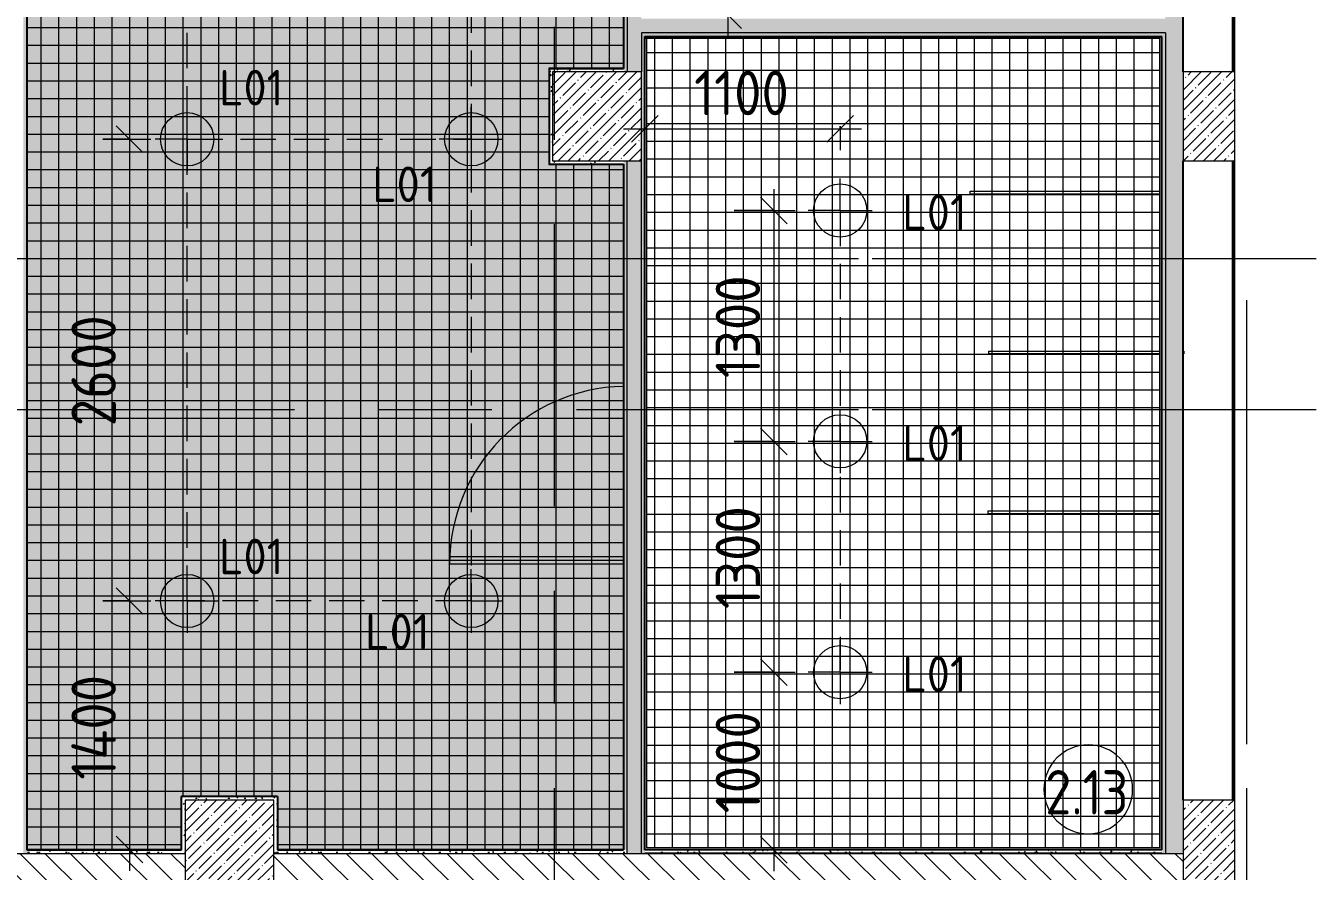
# Model space of a CAD drawing. Header units: millimetres. Extents: x 35098 to 231722, y -8553 to 29000.
# Drawn here: x 77683 to 84950, y 18700 to 23460 of the extents above; entities that cross this region are included whole.
import ezdxf

# ---------------------------------------------------------------- set-up
doc = ezdxf.new("R2010")
doc.units = ezdxf.units.MM
doc.linetypes.add('ADSK_Штрих_ш2 п1', pattern=[300, 200, -100])
doc.linetypes.add('Осевая', pattern=[3175, 635, -476.25, 1587.5, -476.25])
for name, color, linetype, lineweight in [('A-ANNO-DIMS', 7, 'Continuous', 9), ('A-ANNO-DIMS-100', 7, 'Continuous', 9), ('A-AREA-IDEN', 7, 'Continuous', 9), ('A-CLNG-PATT', 7, 'Continuous', 9), ('A-DETL-1', 7, 'ADSK_Штрих_ш2 п1', 9), ('A-DETL-GENF', 7, 'Continuous', 9), ('A-DOOR', 7, 'Continuous', 9), ('A-DOOR-1', 7, 'Continuous', 13), ('A-GENM', 7, 'Continuous', 9), ('A-WALL', 7, 'Continuous', 9), ('E-LITE-EQPM-IDEN', 7, 'Continuous', 9), ('I-WALL', 7, 'Continuous', 9), ('S-COLS', 7, 'Continuous', 9), ('Оси', 7, 'Continuous', 9), ('Оси-2', 7, 'Осевая', 9)]:
    doc.layers.add(name, color=color, linetype=linetype, lineweight=lineweight)
for name, color, linetype, lineweight, true_color in [('A-ANNO-NOTE', 1, 'Continuous', 9, 0xff0000), ('A-WALL-1', 7, 'Continuous', 25, 0x3c3c3c), ('A-WALL-3', 7, 'Continuous', 35, 0x3c3c3c), ('A-WALL-FNSH-2', 7, 'Continuous', 13, 0x3c3c3c)]:
    doc.layers.add(name, color=color, linetype=linetype, lineweight=lineweight, true_color=true_color)
doc.layers.add('A-CLNG-PATT-1', color=7, linetype='Continuous', lineweight=9, transparency=1)
doc.styles.add('GOST Common', font='GOST_Common.ttf', dxfattribs={"height": 200})
doc.styles.add('GOST Common_1', font='GOST_Common.ttf', dxfattribs={"width": 0.9, "height": 250})
doc.styles.add('ISOCPEUR', font='isocpeur.ttf', dxfattribs={"width": 0.9, "height": 250})
doc.dimstyles.new('ISO-2_5_0_9К_БОЛЬШОЙ', dxfattribs={"dimscale": 304.8, "dimtxt": 248.995294, "dimasz": 0.492126, "dimexe": 0.393701, "dimexo": 0.984252, "dimgap": 0, "dimtad": 1, "dimdec": 0, "dimrnd": 10, "dimzin": 0, "dimdsep": 46, "dimtxsty": 'ISOCPEUR', "dimblk1": 'OBLIQUE', "dimblk2": 'OBLIQUE', "dimsah": 1, "dimcen": 0.09, "dimdle": 0.393701, "dimazin": 0, "dimtfac": 1, "dimtdec": 4, "dimtix": 1, "dimtmove": 0, "dimatfit": 3, "dimfxl": 1, "dimtvp": 1, "dimtolj": 1, "dimtzin": 0, "dimarcsym": 2})
pattern_1 = [(135, (0, 0), (-75.43415, -75.43415), [106.68, -17.78, 3.556, -17.78]), (135, (0, 75.39), (-75.43415, -75.43415), []), (50, (0, 0), (127.52922, -11.15758), [13.335, -146.685]), (355, (0, 0), (-24.66966, 133.74002), [10.668, -117.348]), (100.451, (10.63, -0.93), (102.85973, 122.58178), [11.333, -124.663]), (46.184, (0, 35.56), (189.75516, -29.43036), [20.002, -220.027]), (96.636, (15.81, 33.1), (166.1822, 173.1996), [17, -186.995]), (351.184, (0, 35.56), (166.18393, 173.19757), [16.002, -176.022]), (21, (17.78, 26.67), (106.13027, -71.58603), [13.335, -146.685]), (326, (17.78, 26.67), (43.26188, 128.93175), [10.668, -117.348]), (71.451, (26.62, 20.7), (149.39198, 57.34505), [11.333, -124.663]), (37.5, (0, 0), (2.162228, 59.188357), [3.353, -112.573, 3.353, -115.773, -117.792]), (37.5, (0, 0), (2.162228, 59.188357), [-235.052, 3.353, -114.44]), (7.5, (0, 0), (46.773857, 70.126152), [3.353, -64.567, 3.353, -109.906, -44.894]), (7.5, (0, 0), (46.773857, 70.126152), [-181.178, 3.353, -41.542]), (327.5, (-39.65, 0), (94.91367, -4.010093), [3.353, -41.097, 3.353, -135.331, -184.023]), (327.5, (-39.65, 0), (94.91367, -4.010093), [-183.134, 3.353, -180.67]), (317.5, (-57.43, 0), (103.69057, 17.79882), [3.353, -54.432, 3.353, -88.748, -130.683]), (317.5, (-57.43, 0), (103.69057, 17.79882), [-149.885, 3.353, -127.33])]
pattern_2 = [(0, (0, 0), (121.92, 30.48), [10.058, -81.382, 10.058, -81.382, -487.68]), (0, (0, 0), (121.92, 30.48), [-182.88, 10.058, -172.822, 10.058, -81.382, -213.36]), (0, (0, 0), (121.92, 30.48), [-457.2, 10.058, -50.902, 10.058, -142.342]), (120, (45.72, 15.24), (-87.356454, 90.345817), [10.058, -81.382, 10.058, -81.382, -487.68]), (120, (45.72, 15.24), (-87.356454, 90.345817), [-182.88, 10.058, -172.822, 10.058, -81.382, -213.36]), (120, (45.72, 15.24), (-87.356454, 90.345817), [-457.2, 10.058, -50.902, 10.058, -142.342]), (240, (60.96, 76.2), (-34.563546, -120.825817), [10.058, -81.382, 10.058, -81.382, -487.68]), (240, (60.96, 76.2), (-34.563546, -120.825817), [-182.88, 10.058, -172.822, 10.058, -81.382, -213.36]), (240, (60.96, 76.2), (-34.563546, -120.825817), [-457.2, 10.058, -50.902, 10.058, -142.342])]

# ---------------------------------------------------------------- blocks, each defined once
blk = doc.blocks.new('BSC_Колонна _Прямоугольная - 500х500-23287078-План расстановки осветительного оборудования 2 этажа в осях 12-23')
at = {"layer": 'S-COLS'}
h = blk.add_hatch(dxfattribs=at)
h.set_pattern_fill('FP_18', color=256, style=0, pattern_type=2)
h.set_pattern_definition([(45, (-84450, -22950), (-57.02463, 57.02463), []), (45, (-84392.975, -22950), (-57.02463, 57.02463), [100.806, -20.161, 3.353, -16.808])])
h.paths.add_polyline_path([(-250, -250), (40.7, -250), (40.7, 250), (-250, 250)])
for p, q in [((40.7, 250), (-250, 250)), ((-250, 250), (-250, -250)), ((-250, -250), (40.7, -250))]:
    blk.add_line(p, q, dxfattribs=at)
blk = doc.blocks.new('110_Дверь_СКБ_1Ст_Внутренняя1 - Д-4 1100x2100h_су мгн-V25-План расстановки осветительного оборудования 2 этажа в осях 12-23')
at = {"layer": 'A-DOOR'}
blk.add_arc((-487.5, 40), 1000, 1.20665, 90, dxfattribs=at)
at = {"layer": 'A-DOOR-1'}
for p, q in [((-487.5, 1040), (-487.5, 61)), ((-447.5, 1040), (-487.5, 1040)), ((-447.5, 61), (-447.5, 1040))]:
    blk.add_line(p, q, dxfattribs=at)
blk = doc.blocks.new('131_Сантехническая перегородка - СП-2-29831410-План расстановки осветительного оборудования 2 этажа в осях 12-23')
at = {"layer": 'A-GENM'}
for p, q in [((31, 8), (1100, 8)), ((1100, 8), (1100, -8)), ((1100, -8), (31, -8))]:
    blk.add_line(p, q, dxfattribs=at)
blk = doc.blocks.new('131_Сантехническая перегородка - СП-2-16286057-План расстановки осветительного оборудования 2 этажа в осях 12-23')
at = {"layer": 'A-GENM'}
for p, q in [((0, 8), (964.7, 8)), ((0, 8), (0, -8)), ((1095.7, 8), (1100, 8)), ((1100, 8), (1100, -8)), ((964.7, -8), (0, -8)), ((1100, -8), (1095.7, -8))]:
    blk.add_line(p, q, dxfattribs=at)
blk = doc.blocks.new('131_Сантехническая перегородка - СП-2-V26-План расстановки осветительного оборудования 2 этажа в осях 12-23')
at = {"layer": 'A-GENM'}
for p, q in [((0, 8), (969.7, 8)), ((0, 8), (0, -8)), ((969.7, -8), (0, -8))]:
    blk.add_line(p, q, dxfattribs=at)
blk = doc.blocks.new('BSC_Колонна _Прямоугольная - 500х500-V38-План расстановки осветительного оборудования 2 этажа в осях 12-23')
at = {"layer": 'S-COLS'}
h = blk.add_hatch(dxfattribs=at)
h.set_pattern_fill('FP_41', color=256, style=0, pattern_type=2)
h.set_pattern_definition([(45, (-78830, -18850), (-57.02463, 57.02463), []), (45, (-78772.975, -18850), (-57.02463, 57.02463), [100.806, -20.161, 3.353, -16.808])])
h.paths.add_polyline_path([(-250, -250), (250, -250), (250, 250), (-250, 250), (-250, 14.9)])
for p, q in [((250, 250), (-250, 250)), ((-250, 250), (-250, -250)), ((250, -250), (250, 250)), ((-250, -250), (250, -250))]:
    blk.add_line(p, q, dxfattribs=at)
blk = doc.blocks.new('BSC_Колонна _Прямоугольная - 500х500-V39-План расстановки осветительного оборудования 2 этажа в осях 12-23')
at = {"layer": 'S-COLS'}
h = blk.add_hatch(dxfattribs=at)
h.set_pattern_fill('FP_42', color=256, style=0, pattern_type=2)
h.set_pattern_definition([(45, (-84450, -18850), (-57.02463, 57.02463), []), (45, (-84392.975, -18850), (-57.02463, 57.02463), [100.806, -20.161, 3.353, -16.808])])
h.paths.add_polyline_path([(-250, -250), (40.7, -250), (40.7, 250), (-250, 250), (-250, 14.9)])
for p, q in [((40.7, 250), (-250, 250)), ((-250, 250), (-250, -250)), ((-250, -250), (40.7, -250))]:
    blk.add_line(p, q, dxfattribs=at)
blk = doc.blocks.new('BSC_Колонна _Прямоугольная - 500х500-V40-План расстановки осветительного оборудования 2 этажа в осях 12-23')
at = {"layer": 'S-COLS'}
h = blk.add_hatch(dxfattribs=at)
h.set_pattern_fill('FP_43', color=256, style=0, pattern_type=2)
h.set_pattern_definition([(45, (-80900, -22950), (-57.02463, 57.02463), []), (45, (-80842.975, -22950), (-57.02463, 57.02463), [100.806, -20.161, 3.353, -16.808])])
h.paths.add_polyline_path([(-250, -250), (250, -250), (250, 250), (-250, 250), (-250, -31.6)])
for p, q in [((250, 250), (-250, 250)), ((-250, 250), (-250, -250)), ((250, -250), (250, 250)), ((-250, -250), (250, -250))]:
    blk.add_line(p, q, dxfattribs=at)
blk = doc.blocks.new('DET_L_Линия разрыва - М100-30654842-План расстановки осветительного оборудования 2 этажа в осях 12-23')
at = {"layer": 'A-DETL-GENF'}
blk.add_line((24079.7, 0), (12339.9, 0), dxfattribs=at)
blk = doc.blocks.new('DIMBLOCK44-План расстановки осветительного оборудования 2 этажа в осях 12-23')
at = {"layer": 'A-ANNO-DIMS-100'}
for p, q in [((78267.1, 25541), (78267.1, 22821)), ((78115.6, 25421), (78387.1, 25421)), ((78267.1, 25421), (78115.6, 25421)), ((78116.6, 22821), (78387.1, 22821)), ((78267.1, 22821), (78116.6, 22821))]:
    blk.add_line(p, q, dxfattribs=at)
at = {"layer": 'A-ANNO-DIMS-100', "lineweight": 20}
for p, q in [((78267.1, 25421), (78192.1, 25496)), ((78267.1, 25421), (78342.1, 25346)), ((78267.1, 22821), (78192.1, 22896)), ((78267.1, 22821), (78342.1, 22746))]:
    blk.add_line(p, q, dxfattribs=at)
at = {"layer": 'A-ANNO-DIMS-100', "color": 0, "insert": (77940.4, 23805), "char_height": 250, "width": 758.478, "attachment_point": 1, "rotation": 90, "line_spacing_factor": 1.149209, "style": 'ISOCPEUR'}
blk.add_mtext('2600', dxfattribs=at)
blk = doc.blocks.new('_Oblique')
at = {"color": 0, "linetype": 'ByBlock', "lineweight": -2}
blk.add_line((-0.5, -0.5), (0.5, 0.5), dxfattribs=at)
blk = doc.blocks.new('DIMBLOCK45-План расстановки осветительного оборудования 2 этажа в осях 12-23')
at = {"layer": 'A-ANNO-DIMS-100', "lineweight": 20}
for p, q in [((78267.1, 22821), (78192.1, 22896)), ((78267.1, 22821), (78342.1, 22746)), ((78267.1, 20221), (78192.1, 20296)), ((78267.1, 20221), (78342.1, 20146))]:
    blk.add_line(p, q, dxfattribs=at)
at = {"layer": 'A-ANNO-DIMS-100'}
for p, q in [((78116.6, 22821), (78387.1, 22821)), ((78267.1, 22821), (78116.6, 22821)), ((78267.1, 22821), (78267.1, 20221)), ((78116.6, 20221), (78387.1, 20221)), ((78267.1, 20221), (78116.6, 20221))]:
    blk.add_line(p, q, dxfattribs=at)
at = {"layer": 'A-ANNO-DIMS-100', "color": 0, "insert": (77940.4, 21205), "char_height": 250, "width": 758.478, "attachment_point": 1, "rotation": 90, "line_spacing_factor": 1.149209, "style": 'ISOCPEUR'}
blk.add_mtext('2600', dxfattribs=at)
blk = doc.blocks.new('DIMBLOCK46-План расстановки осветительного оборудования 2 этажа в осях 12-23')
at = {"layer": 'A-ANNO-DIMS-100', "lineweight": 20}
for p, q in [((78267.1, 20221), (78192.1, 20296)), ((78267.1, 20221), (78342.1, 20146)), ((78267.1, 18821), (78192.1, 18896)), ((78267.1, 18821), (78342.1, 18746))]:
    blk.add_line(p, q, dxfattribs=at)
at = {"layer": 'A-ANNO-DIMS-100'}
for p, q in [((78116.6, 20221), (78387.1, 20221)), ((78267.1, 20221), (78116.6, 20221)), ((78267.1, 20221), (78267.1, 18701)), ((78073.1, 18821), (78387.1, 18821)), ((78267.1, 18821), (78073.1, 18821))]:
    blk.add_line(p, q, dxfattribs=at)
at = {"layer": 'A-ANNO-DIMS-100', "color": 0, "insert": (77940.4, 19214.5), "char_height": 250, "width": 735.494, "attachment_point": 1, "rotation": 90, "line_spacing_factor": 1.149209, "style": 'ISOCPEUR'}
blk.add_mtext('1400', dxfattribs=at)
blk = doc.blocks.new('DIMBLOCK64-План расстановки осветительного оборудования 2 этажа в осях 12-23')
at = {"layer": 'A-ANNO-DIMS-100', "lineweight": 20}
for p, q in [((81638.2, 24420), (81563.2, 24495)), ((81638.2, 24420), (81713.2, 24345)), ((81638.2, 23520), (81563.2, 23595)), ((81638.2, 23520), (81713.2, 23445))]:
    blk.add_line(p, q, dxfattribs=at)
at = {"layer": 'A-ANNO-DIMS-100'}
for p, q in [((81372.5, 24420), (81758.2, 24420)), ((81638.2, 24420), (81372.5, 24420)), ((81638.2, 23400), (81638.2, 24420)), ((81832.1, 23520), (81518.2, 23520)), ((81638.2, 23520), (81832.1, 23520))]:
    blk.add_line(p, q, dxfattribs=at)
at = {"layer": 'A-ANNO-DIMS-100', "color": 0, "insert": (81311.6, 23733), "char_height": 250, "width": 568.858, "attachment_point": 1, "rotation": 90, "line_spacing_factor": 1.149209, "style": 'ISOCPEUR'}
blk.add_mtext('900', dxfattribs=at)
blk = doc.blocks.new('DIMBLOCK66-План расстановки осветительного оборудования 2 этажа в осях 12-23')
at = {"layer": 'A-ANNO-DIMS-100'}
for p, q in [((81170, 22686), (81170, 22999.9)), ((82269.5, 22895.4), (82269.5, 22759.9)), ((82269.5, 22879.9), (82269.5, 22895.4)), ((81050, 22879.9), (82389.5, 22879.9)), ((81170, 22879.9), (81170, 22686))]:
    blk.add_line(p, q, dxfattribs=at)
at = {"layer": 'A-ANNO-DIMS-100', "lineweight": 20}
for p, q in [((81170, 22879.9), (81245, 22954.9)), ((82269.5, 22879.9), (82344.5, 22954.9)), ((81170, 22879.9), (81095, 22804.9)), ((82269.5, 22879.9), (82194.5, 22804.9))]:
    blk.add_line(p, q, dxfattribs=at)
at = {"layer": 'A-ANNO-DIMS-100', "color": 0, "insert": (81446.8, 23206.5), "char_height": 250, "width": 655.049, "attachment_point": 1, "line_spacing_factor": 1.149209, "style": 'ISOCPEUR'}
blk.add_mtext('1100', dxfattribs=at)
blk = doc.blocks.new('DIMBLOCK67-План расстановки осветительного оборудования 2 этажа в осях 12-23')
at = {"layer": 'A-ANNO-DIMS-100'}
for p, q in [((81895.1, 22540), (81895.1, 21120)), ((81672, 22420), (82015.1, 22420)), ((81895.1, 22420), (81672, 22420)), ((81672, 21120), (82015.1, 21120)), ((81895.1, 21120), (81672, 21120))]:
    blk.add_line(p, q, dxfattribs=at)
at = {"layer": 'A-ANNO-DIMS-100', "lineweight": 20}
for p, q in [((81895.1, 22420), (81820.1, 22495)), ((81895.1, 22420), (81970.1, 22345)), ((81895.1, 21120), (81820.1, 21195)), ((81895.1, 21120), (81970.1, 21045))]:
    blk.add_line(p, q, dxfattribs=at)
at = {"layer": 'A-ANNO-DIMS-100', "color": 0, "insert": (81568.5, 21475.5), "char_height": 250, "width": 706.764, "attachment_point": 1, "rotation": 90, "line_spacing_factor": 1.149209, "style": 'ISOCPEUR'}
blk.add_mtext('1300', dxfattribs=at)
blk = doc.blocks.new('DIMBLOCK68-План расстановки осветительного оборудования 2 этажа в осях 12-23')
at = {"layer": 'A-ANNO-DIMS-100', "lineweight": 20}
for p, q in [((81895.1, 21120), (81820.1, 21195)), ((81895.1, 21120), (81970.1, 21045)), ((81895.1, 19820), (81820.1, 19895)), ((81895.1, 19820), (81970.1, 19745))]:
    blk.add_line(p, q, dxfattribs=at)
at = {"layer": 'A-ANNO-DIMS-100'}
for p, q in [((81672, 21120), (82015.1, 21120)), ((81895.1, 21120), (81672, 21120)), ((81895.1, 21120), (81895.1, 19820)), ((81672, 19820), (82015.1, 19820)), ((81895.1, 19820), (81672, 19820))]:
    blk.add_line(p, q, dxfattribs=at)
at = {"layer": 'A-ANNO-DIMS-100', "color": 0, "insert": (81568.5, 20175.5), "char_height": 250, "width": 706.764, "attachment_point": 1, "rotation": 90, "line_spacing_factor": 1.149209, "style": 'ISOCPEUR'}
blk.add_mtext('1300', dxfattribs=at)
blk = doc.blocks.new('DIMBLOCK69-План расстановки осветительного оборудования 2 этажа в осях 12-23')
at = {"layer": 'A-ANNO-DIMS-100', "lineweight": 20}
for p, q in [((81895.1, 19820), (81820.1, 19895)), ((81895.1, 19820), (81970.1, 19745)), ((81895.1, 18820), (81820.1, 18895)), ((81895.1, 18820), (81970.1, 18745))]:
    blk.add_line(p, q, dxfattribs=at)
at = {"layer": 'A-ANNO-DIMS-100'}
for p, q in [((81672, 19820), (82015.1, 19820)), ((81895.1, 19820), (81672, 19820)), ((81895.1, 19820), (81895.1, 18700)), ((81701.2, 18820), (82015.1, 18820)), ((81895.1, 18820), (81701.2, 18820))]:
    blk.add_line(p, q, dxfattribs=at)
at = {"layer": 'A-ANNO-DIMS-100', "color": 0, "insert": (81568.5, 19025.5), "char_height": 250, "width": 706.764, "attachment_point": 1, "rotation": 90, "line_spacing_factor": 1.149209, "style": 'ISOCPEUR'}
blk.add_mtext('1000', dxfattribs=at)
blk = doc.blocks.new('Марка_Помещения - Номер-25198446-План расстановки осветительного оборудования 2 этажа в осях 12-23')
at = {"layer": 'A-AREA-IDEN'}
for start, end in [(360, 180), (180, 360)]:
    blk.add_arc((0, 0), 2.5, start, end, dxfattribs=at)

msp = doc.modelspace()

# ---------------------------------------------------------------- hatches: boundary and pattern name
at = {"layer": 'A-CLNG-PATT'}
h = msp.add_hatch(dxfattribs=at)
h.set_pattern_fill('FP_74', color=256, style=0, pattern_type=2)
h.set_pattern_definition([(270, (79370, 22850), (100, 6e-15), []), (0, (79370, 22850), (0, 100), [])])
h.paths.add_polyline_path([(80468.8, 18821), (81049, 18821), (81049, 22679), (80629, 22679), (80629, 23221), (81049, 23221), (81049, 26579), (80629, 26579), (80629, 26879), (77691, 26879), (77691, 18821), (78559, 18821), (78559, 19121), (79101, 19121), (79101, 18821)])
h = msp.add_hatch(dxfattribs=at)
h.set_pattern_fill('FP_79', color=256, style=0, pattern_type=2)
h.set_pattern_definition([(270, (82625.36, 21110), (100, 6e-15), []), (0, (82625.36, 21110), (0, 100), [])])
h.paths.add_polyline_path([(84069.7, 18831), (84069.7, 23389), (81181, 23389), (81181, 18831), (83377.8, 18831)])
at = {"layer": 'A-CLNG-PATT-1'}
msp.add_hatch(color=256, dxfattribs=at).paths.add_polyline_path([(80468.8, 18821), (81049, 18821), (81049, 22679), (80629, 22679), (80629, 23221), (81049, 23221), (81049, 26579), (80629, 26579), (80629, 26879), (77691, 26879), (77691, 18821), (78559, 18821), (78559, 19121), (79101, 19121), (79101, 18821)])
at = {"layer": 'I-WALL'}
h = msp.add_hatch(dxfattribs=at)
h.set_pattern_fill('FP_46', color=256, style=0, pattern_type=2)
h.set_pattern_definition(pattern_2)
h.paths.add_polyline_path([(77670, 18800), (77690, 18800), (77690, 26880), (77670, 26880), (77670, 18864.9)])
h = msp.add_hatch(dxfattribs=at)
h.set_pattern_fill('FP_24', color=256, style=0, pattern_type=2)
h.set_pattern_definition(pattern_1)
h.paths.add_polyline_path([(84105, 18800), (84200, 18800), (84200.7, 26880), (84100.7, 26880), (84100.7, 18800)])
h = msp.add_hatch(dxfattribs=at)
h.set_pattern_fill('FP_46', color=256, style=0, pattern_type=2)
h.set_pattern_definition(pattern_2)
h.paths.add_polyline_path([(81050, 23200), (81070, 23200), (81070, 26600), (81050, 26600), (81050, 23220)])
h = msp.add_hatch(dxfattribs=at)
h.set_pattern_fill('FP_24', color=256, style=0, pattern_type=2)
h.set_pattern_definition(pattern_1)
h.paths.add_polyline_path([(81070, 23200), (81150, 23200), (81150, 26600), (81070, 26600), (81070, 23497.4)])
h = msp.add_hatch(dxfattribs=at)
h.set_pattern_fill('FP_17', color=256, style=0, pattern_type=2)
h.set_pattern_definition([(45, (0, 0), (-57.02463, 57.02463), []), (45, (57.025, 0), (-57.02463, 57.02463), [100.806, -20.161, 3.353, -16.808])])
h.paths.add_polyline_path([(84480, 15335.6), (84700, 15445.6), (84700, 15530), (84480, 15530), (84480, 15390.5)])
h.paths.add_polyline_path([(84490.7, 18570), (84490.7, 18600), (84480, 18600), (84480, 18570)])
h.paths.add_polyline_path([(84490.7, 19100), (84490.7, 22700), (84480, 22700), (84480, 19100), (84488.5, 19100)])
h.paths.add_polyline_path([(84480, 23200), (84490.7, 23200), (84490.7, 26600), (84480, 26600), (84480, 24655.6)])
h = msp.add_hatch(dxfattribs=at)
h.set_pattern_fill('FP_24', color=256, style=0, pattern_type=2)
h.set_pattern_definition(pattern_1)
h.paths.add_polyline_path([(84080.7, 23420), (84100.7, 23420), (84100.7, 23500), (81150, 23500), (81150, 23420), (83377.8, 23420)])
h = msp.add_hatch(dxfattribs=at)
h.set_pattern_fill('FP_46', color=256, style=0, pattern_type=2)
h.set_pattern_definition(pattern_2)
h.paths.add_polyline_path([(84069.7, 23400), (84080.7, 23400), (84080.7, 23420), (81150, 23420), (81150, 23400), (83377.8, 23400)])
h = msp.add_hatch(dxfattribs=at)
h.set_pattern_fill('FP_46', color=256, style=0, pattern_type=2)
h.set_pattern_definition(pattern_2)
h.paths.add_polyline_path([(81170, 18800), (81170, 23400), (81150, 23400), (81150, 18800)])
h = msp.add_hatch(dxfattribs=at)
h.set_pattern_fill('FP_46', color=256, style=0, pattern_type=2)
h.set_pattern_definition(pattern_2)
h.paths.add_polyline_path([(84080.7, 18800), (84100.7, 18800), (84100.7, 23420), (84080.7, 23420), (84080.7, 18820)])
h = msp.add_hatch(dxfattribs=at)
h.set_pattern_fill('FP_46', color=256, style=0, pattern_type=2)
h.set_pattern_definition(pattern_2)
h.paths.add_polyline_path([(80630, 22700), (80650, 22700), (80650, 23220), (80630, 23220), (80630, 22918.4)])
h = msp.add_hatch(dxfattribs=at)
h.set_pattern_fill('FP_46', color=256, style=0, pattern_type=2)
h.set_pattern_definition(pattern_2)
h.paths.add_polyline_path([(80650, 23200), (81050, 23200), (81050, 23220), (80650, 23220)])
h = msp.add_hatch(dxfattribs=at)
h.set_pattern_fill('FP_46', color=256, style=0, pattern_type=2)
h.set_pattern_definition(pattern_2)
h.paths.add_polyline_path([(81049, 22680), (81050, 22680), (81050, 22700), (80630, 22700), (80630, 22680), (80650, 22680)])
h = msp.add_hatch(dxfattribs=at)
h.set_pattern_fill('FP_46', color=256, style=0, pattern_type=2)
h.set_pattern_definition(pattern_2)
h.paths.add_polyline_path([(81050, 18820), (81070, 18820), (81070, 22700), (81050, 22700), (81050, 20023)])
h = msp.add_hatch(dxfattribs=at)
h.set_pattern_fill('FP_24', color=256, style=0, pattern_type=2)
h.set_pattern_definition(pattern_1)
h.paths.add_polyline_path([(81150, 18800), (81150, 22700), (81070, 22700), (81070, 18800)])
h = msp.add_hatch(dxfattribs=at)
h.set_pattern_fill('FP_46', color=256, style=0, pattern_type=2)
h.set_pattern_definition(pattern_2)
h.paths.add_polyline_path([(78560, 18820), (78580, 18820), (78580, 19120), (78560, 19120), (78560, 18821)])
h = msp.add_hatch(dxfattribs=at)
h.set_pattern_fill('FP_46', color=256, style=0, pattern_type=2)
h.set_pattern_definition(pattern_2)
h.paths.add_polyline_path([(79080, 19100), (79100, 19100), (79100, 19120), (78580, 19120), (78580, 19100), (79014.3, 19100)])
h = msp.add_hatch(dxfattribs=at)
h.set_pattern_fill('FP_46', color=256, style=0, pattern_type=2)
h.set_pattern_definition(pattern_2)
h.paths.add_polyline_path([(79080, 18800), (79100, 18800), (79100, 19100), (79080, 19100), (79080, 18864.9)])
h = msp.add_hatch(dxfattribs=at)
h.set_pattern_fill('FP_19', color=256, style=0, pattern_type=2)
h.set_pattern_definition([(135, (0, 0), (-70.71068, -70.71068), [])])
h.paths.add_polyline_path([(84105, 18600), (84200, 18600), (84200, 18800), (79080, 18800), (79080, 18600), (83377.8, 18600)])
h.paths.add_polyline_path([(78580, 18600), (78580, 18800), (74040, 18799.5), (74040, 18600), (77559.8, 18600)])
h.paths.add_polyline_path([(73196.3, 18600), (73540, 18600), (73540, 18800), (66760, 18800), (66760, 18600), (70287.3, 18600)])
h = msp.add_hatch(dxfattribs=at)
h.set_pattern_fill('FP_46', color=256, style=0, pattern_type=2)
h.set_pattern_definition(pattern_2)
h.paths.add_polyline_path([(78580, 18800), (78580, 18820), (77690, 18820), (77690, 18800)])
h = msp.add_hatch(dxfattribs=at)
h.set_pattern_fill('FP_46', color=256, style=0, pattern_type=2)
h.set_pattern_definition(pattern_2)
h.paths.add_polyline_path([(81070, 18800), (81070, 18820), (79100, 18820), (79100, 18800), (80468.8, 18800)])
h = msp.add_hatch(dxfattribs=at)
h.set_pattern_fill('FP_46', color=256, style=0, pattern_type=2)
h.set_pattern_definition(pattern_2)
h.paths.add_polyline_path([(84080.7, 18800), (84080.7, 18820), (81170, 18820), (81170, 18800), (83377.8, 18800)])

# ---------------------------------------------------------------- linework, layer by layer
at = {"layer": 'A-ANNO-NOTE'}
for p, q in [((78592, 22821), (78592, 23001)), ((80192, 22821), (80192, 23001)), ((78592, 22821), (78412, 22821)), ((78592, 22821), (78772, 22821)), ((78592, 22821), (78592, 22641)), ((80192, 22821), (80012, 22821)), ((80192, 22821), (80372, 22821)), ((80192, 22821), (80192, 22641)), ((82269.5, 22420), (82269.5, 22600)), ((82269.5, 22420), (82089.5, 22420)), ((82269.5, 22420), (82269.5, 22240)), ((82269.5, 22420), (82449.5, 22420)), ((82269.5, 21120), (82269.5, 21300)), ((82269.5, 21120), (82089.5, 21120)), ((82269.5, 21120), (82269.5, 20940)), ((82269.5, 21120), (82449.5, 21120)), ((78592, 20221), (78592, 20401)), ((80192, 20221), (80192, 20401)), ((78592, 20221), (78412, 20221)), ((78592, 20221), (78772, 20221)), ((78592, 20221), (78592, 20041)), ((80192, 20221), (80012, 20221)), ((80192, 20221), (80372, 20221)), ((80192, 20221), (80192, 20041)), ((82269.5, 19820), (82269.5, 20000)), ((82269.5, 19820), (82089.5, 19820)), ((82269.5, 19820), (82269.5, 19640)), ((82269.5, 19820), (82449.5, 19820))]:
    msp.add_line(p, q, dxfattribs=at)
for centre in [(78592, 22821), (80192, 22821), (82269.5, 22420), (82269.5, 21120), (78592, 20221), (80192, 20221), (82269.5, 19820)]:
    msp.add_circle(centre, 150, dxfattribs=at)
at = {"layer": 'A-DETL-1'}
for p, q in [((78592, 20221), (78592, 25421)), ((80191, 25421), (80191, 20221)), ((78592, 22821), (80191, 22821)), ((82269.5, 22420), (82269.5, 19833.9)), ((80191, 20221), (78592, 20221))]:
    msp.add_line(p, q, dxfattribs=at)
at = {"layer": 'A-WALL'}
for p, q in [((81070, 26600), (81070, 23200)), ((84100.7, 23420), (81150, 23420)), ((81150, 23420), (81150, 23200)), ((84100.7, 23420), (84100.7, 18800)), ((81070, 18800), (81070, 22700)), ((81150, 18800), (81150, 22700)), ((74040, 18800), (78580, 18800)), ((79100, 18800), (81170, 18800)), ((84080.7, 18800), (84200, 18800))]:
    msp.add_line(p, q, dxfattribs=at)
at = {"layer": 'A-WALL-1'}
for p, q in [((77690, 26880), (77690, 18820)), ((84200.7, 23200), (84200.7, 26880)), ((81050, 26580), (81050, 23220)), ((81170, 23400), (84080.7, 23400)), ((81170, 18820), (81170, 23400)), ((84080.7, 18820), (84080.7, 23400)), ((80630, 23220), (80630, 22680)), ((80630, 23220), (81050, 23220)), ((80630, 22680), (81050, 22680)), ((81050, 22680), (81050, 18820)), ((84200.7, 19100), (84200.7, 22700)), ((79100, 19120), (78560, 19120)), ((78560, 18820), (78560, 19120)), ((79100, 19120), (79100, 18820)), ((77690, 18820), (78560, 18820)), ((79100, 18800), (79080, 18800)), ((79100, 18820), (81050, 18820)), ((84080.7, 18820), (81170, 18820)), ((84080.7, 18800), (81170, 18800))]:
    msp.add_line(p, q, dxfattribs=at)
at = {"layer": 'A-WALL-3'}
for p, q in [((84480, 26600), (84480, 23200)), ((84480, 22700), (84480, 19100))]:
    msp.add_line(p, q, dxfattribs=at)
at = {"layer": 'A-WALL-FNSH-2'}
for p, q in [((77691, 18821), (77691, 26879)), ((81049, 23221), (81049, 26580)), ((84069.7, 18831), (84069.7, 23400)), ((84069.7, 23389), (81170, 23389)), ((81181, 18831), (81181, 23389)), ((80629, 23221), (80629, 22679)), ((81049, 23221), (80629, 23221)), ((80629, 22679), (81049, 22679)), ((81049, 18821), (81049, 22680)), ((78559, 19121), (78559, 18821)), ((79101, 19121), (78559, 19121)), ((79101, 18820), (79101, 19121)), ((78559, 18821), (77691, 18821)), ((81049, 18821), (79100, 18821)), ((84069.7, 18831), (81181, 18831))]:
    msp.add_line(p, q, dxfattribs=at)
at = {"layer": 'Оси'}
for p, q in [((82450, 22150), (84950, 22150)), ((84560, 19415.1), (84560, 21915.1)), ((82450, 21300), (84950, 21300))]:
    msp.add_line(p, q, dxfattribs=at)
at = {"layer": 'Оси-2'}
for p, q in [((80660, 593.7), (80660, 24890.1)), ((38398.2, 22150), (82450, 22150)), ((38398.2, 21300), (82450, 21300)), ((84560, 593.7), (84560, 19415.1))]:
    msp.add_line(p, q, dxfattribs=at)

# ---------------------------------------------------------------- block references
at = {"layer": 'A-AREA-IDEN', "xscale": 99.99999999999993, "yscale": 99.99999999999993, "zscale": 99.99999999999993}
msp.add_blockref('Марка_Помещения - Номер-25198446-План расстановки осветительного оборудования 2 этажа в осях 12-23', (83666.4, 19160.4), dxfattribs=at)
at = {"layer": 'A-DETL-GENF', "rotation": 90.00000000000031}
msp.add_blockref('DET_L_Линия разрыва - М100-30654842-План расстановки осветительного оборудования 2 этажа в осях 12-23', (84490.7, 3301.1), dxfattribs=at)
at = {"layer": 'A-DOOR', "rotation": 89.99999999999984}
msp.add_blockref('110_Дверь_СКБ_1Ст_Внутренняя1 - Д-4 1100x2100h_су мгн-V25-План расстановки осветительного оборудования 2 этажа в осях 12-23', (81110, 20917.5), dxfattribs=at)
at = {"layer": 'A-GENM', "rotation": 180}
msp.add_blockref('131_Сантехническая перегородка - СП-2-29831410-План расстановки осветительного оборудования 2 этажа в осях 12-23', (84100.7, 22520), dxfattribs=at)
at = {"layer": 'A-GENM'}
for name, p in [('131_Сантехническая перегородка - СП-2-16286057-План расстановки осветительного оборудования 2 этажа в осях 12-23', (83105, 21620)), ('131_Сантехническая перегородка - СП-2-V26-План расстановки осветительного оборудования 2 этажа в осях 12-23', (83100, 20720))]:
    msp.add_blockref(name, p, dxfattribs=at)
at = {"layer": 'S-COLS'}
for name, p in [('BSC_Колонна _Прямоугольная - 500х500-V40-План расстановки осветительного оборудования 2 этажа в осях 12-23', (80900, 22950)), ('BSC_Колонна _Прямоугольная - 500х500-23287078-План расстановки осветительного оборудования 2 этажа в осях 12-23', (84450, 22950)), ('BSC_Колонна _Прямоугольная - 500х500-V38-План расстановки осветительного оборудования 2 этажа в осях 12-23', (78830, 18850)), ('BSC_Колонна _Прямоугольная - 500х500-V39-План расстановки осветительного оборудования 2 этажа в осях 12-23', (84450, 18850))]:
    msp.add_blockref(name, p, dxfattribs=at)

# ---------------------------------------------------------------- texts
at = {"layer": 'A-AREA-IDEN', "insert": (83424.5, 19269), "char_height": 250, "width": 606.076, "attachment_point": 1, "style": 'GOST Common_1'}
msp.add_mtext('2.13', dxfattribs=at)
at = {"layer": 'E-LITE-EQPM-IDEN', "char_height": 200, "width": 472.996, "attachment_point": 1, "style": 'GOST Common'}
for insert in [(78771.6, 23211.8), (79634.3, 22667.8), (82619.4, 22509.3), (82619.4, 21209.3), (78771.6, 20571.8), (79594.3, 20147.8), (82619.4, 19909.3)]:
    msp.add_mtext('L01', dxfattribs=dict(at, insert=insert))

# ---------------------------------------------------------------- dimensions: what is measured, and where the dimension line sits
at = {"layer": 'A-ANNO-DIMS'}
for base, p1, p2, override, picture, middle in [((78267.1, 22821), (78415.6, 25421), (78416.6, 22821), {"dimpost": '<>', "dimfxl": 2600.000192}, 'DIMBLOCK44-План расстановки осветительного оборудования 2 этажа в осях 12-23', (78142.1, 24121)), ((81638.2, 24420), (81532.1, 23520), (81672.5, 24420), {"dimpost": '<>', "dimfxl": 910.877982}, 'DIMBLOCK64-План расстановки осветительного оборудования 2 этажа в осях 12-23', (81513.2, 23970)), ((78267.1, 20221), (78416.6, 22821), (78416.6, 20221), {"dimpost": '<>', "dimfxl": 2600}, 'DIMBLOCK45-План расстановки осветительного оборудования 2 этажа в осях 12-23', (78142.1, 21521)), ((81895.1, 21120), (81972, 22420), (81972, 21120), {"dimpost": '<>', "dimfxl": 1300}, 'DIMBLOCK67-План расстановки осветительного оборудования 2 этажа в осях 12-23', (81770.1, 21770)), ((81895.1, 19820), (81972, 21120), (81972, 19820), {"dimpost": '<>', "dimfxl": 1300}, 'DIMBLOCK68-План расстановки осветительного оборудования 2 этажа в осях 12-23', (81770.1, 20470)), ((78267.1, 18821), (78416.6, 20221), (78373.1, 18821), {"dimpost": '<>', "dimfxl": 1400.675625}, 'DIMBLOCK46-План расстановки осветительного оборудования 2 этажа в осях 12-23', (78142.1, 19521)), ((81895.1, 18820), (81972, 19820), (82001.2, 18820), {"dimpost": '<>', "dimfxl": 1000.425715}, 'DIMBLOCK69-План расстановки осветительного оборудования 2 этажа в осях 12-23', (81770.1, 19320))]:
    dim = msp.add_linear_dim(base=base, p1=p1, p2=p2, angle=90, dimstyle='ISO-2_5_0_9К_БОЛЬШОЙ', override=override, dxfattribs=at)
    dim.commit()
    dim.dimension.update_dxf_attribs({"geometry": picture, "text_midpoint": middle})
dim = msp.add_linear_dim(base=(82269.5264, 22879.9044), p1=(81170, 22985.9704), p2=(82269.5264, 22595.382), dimstyle='ISO-2_5_0_9К_БОЛЬШОЙ', override={"dimpost": '<>', "dimfxl": 1166.840901}, dxfattribs=at)
dim.commit()
dim.dimension.update_dxf_attribs({"geometry": 'DIMBLOCK66-План расстановки осветительного оборудования 2 этажа в осях 12-23', "text_midpoint": (81719.7632, 23004.9044)})

doc.saveas('drawing.dxf')
